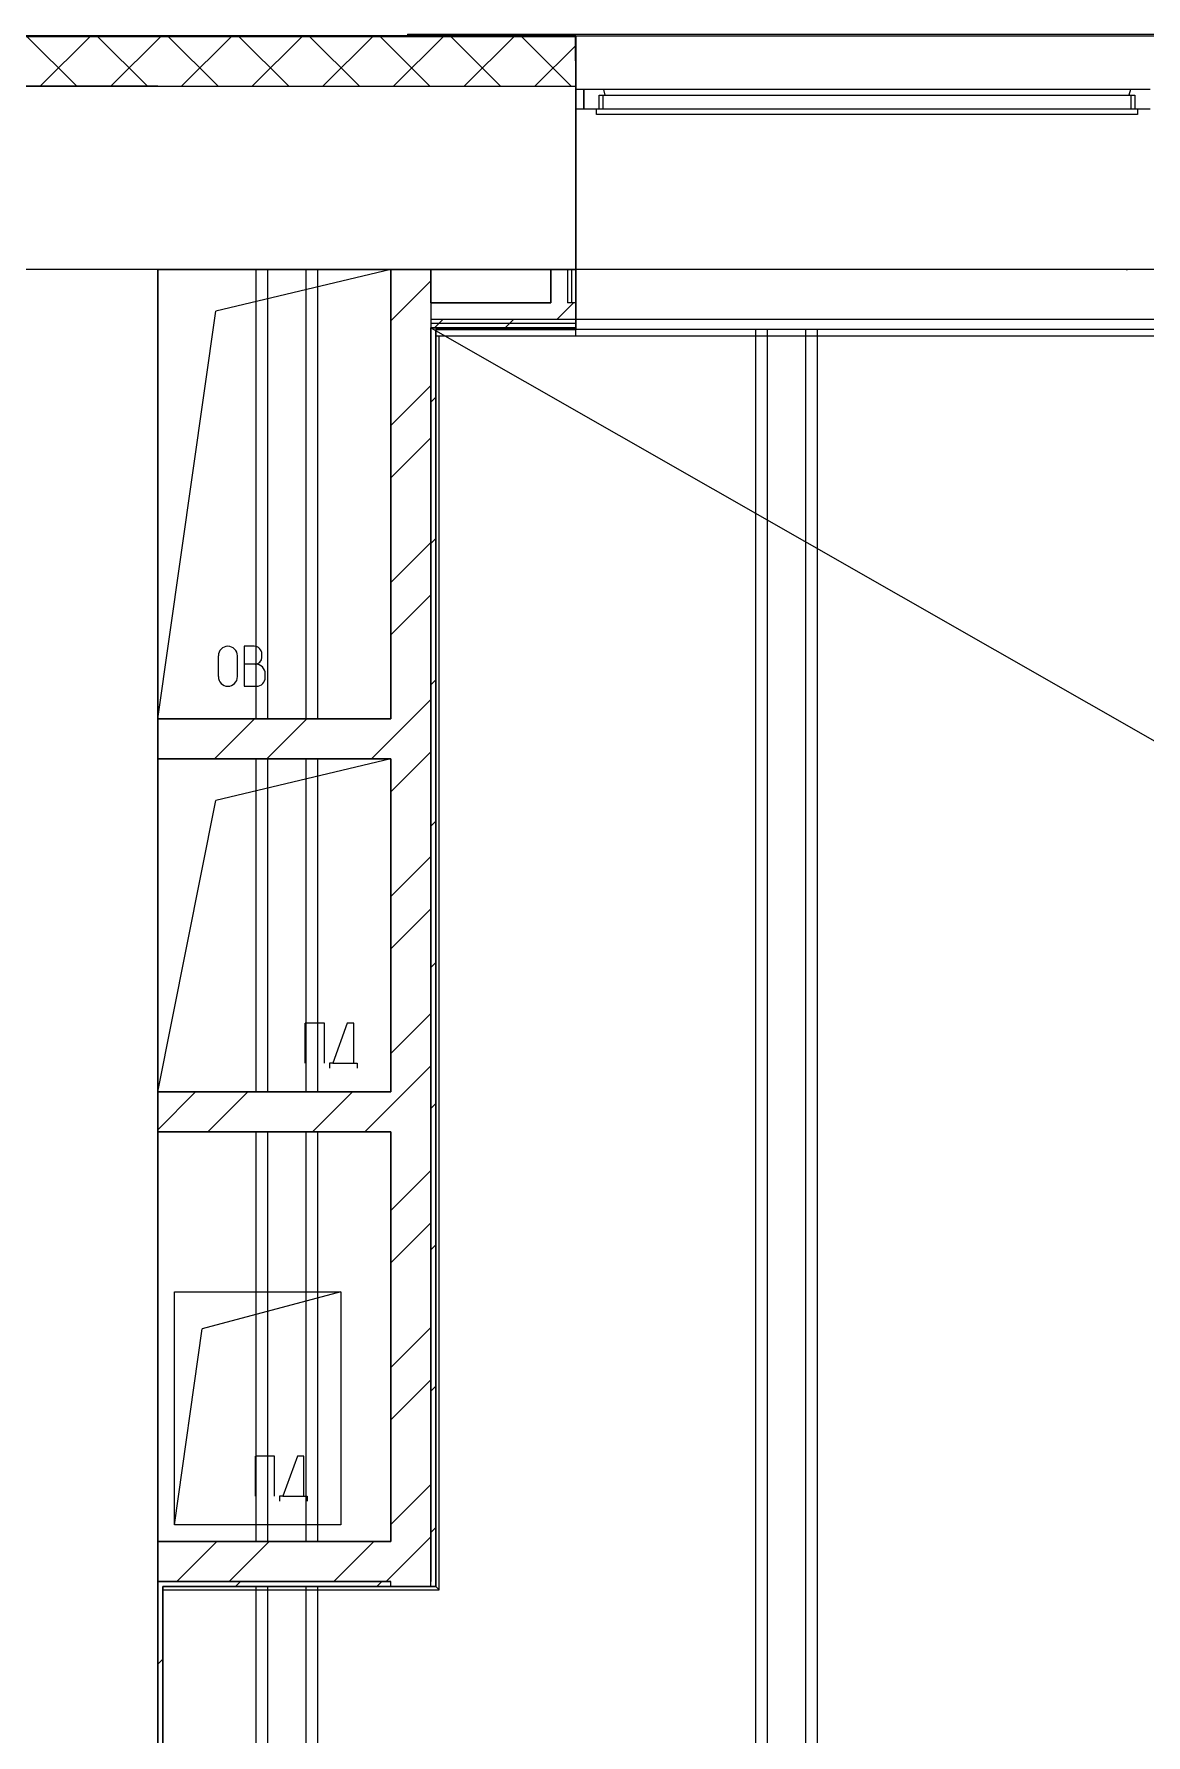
# Model space of a CAD drawing. Header units: millimetres. Extents: x -421858 to 614926, y -468665 to 141641.
# Drawn here: x 281015 to 284353, y 24836 to 29944 of the extents above; entities that cross this region are included whole.
import ezdxf

# ---------------------------------------------------------------- set-up
doc = ezdxf.new("R2010")
doc.units = ezdxf.units.MM
doc.linetypes.add('ADSK_Линия сетки', pattern=[25, 20, -2.5, 0, -2.5])
doc.linetypes.add('ADSK_Сверху', pattern=[450, 300, -150])
for name, color, linetype, lineweight in [('_ Окна', 7, 'Continuous', 9), ('Линии', 252, 'Continuous', 9), ('Ограждение', 252, 'Continuous', 9), ('Окна', 252, 'Continuous', 9), ('Оси', 252, 'Continuous', 9), ('Перекрытие', 252, 'Continuous', 18), ('Стены внутренние', 7, 'Continuous', 18), ('Стены наружные', 7, 'Continuous', 18), ('Стены штриховка', 252, 'Continuous', 9)]:
    doc.layers.add(name, color=color, linetype=linetype, lineweight=lineweight)

# ---------------------------------------------------------------- blocks, each defined once
blk = doc.blocks.new('Перекрытия 1 - Перекрытия 1-1698725-3 этаж копия 1')
at = {"layer": 'Перекрытие', "ltscale": 100}
for p, q in [((4199, 26760.3), (4199, 25410.3)), ((4234, 26760.3), (4234, 25410.3)), ((4349, 26760.3), (4349, 25410.3)), ((4384, 26760.3), (4384, 25410.3)), ((5699, 26580.3), (5699, 15540.3)), ((5734, 26580.3), (5734, 15540.3)), ((5849, 26580.3), (5849, 15540.3)), ((5884, 26580.3), (5884, 15540.3)), ((4199, 25290.3), (4199, 24290.3)), ((4234, 25290.3), (4234, 24290.3)), ((4349, 25290.3), (4349, 24290.3)), ((4384, 25290.3), (4384, 24290.3)), ((4199, 24170.3), (4199, 22940.3)), ((4234, 24170.3), (4234, 22940.3)), ((4349, 24170.3), (4349, 22940.3)), ((4384, 24170.3), (4384, 22940.3)), ((4199, 22805.3), (4199, 17800.3)), ((4234, 22805.3), (4234, 17800.3)), ((4349, 22805.3), (4349, 17800.3)), ((4384, 22805.3), (4384, 17800.3))]:
    blk.add_line(p, q, dxfattribs=at)
blk = doc.blocks.new('3 этаж')
at = {"color": 251, "lineweight": 18, "true_color": 0x636466}
for p, q in [((282085.8, 29236.6), (281560.8, 29111.6)), ((281385.8, 27886.6), (281560.8, 29111.6)), ((281675.5, 28105), (281645.5, 28105)), ((281645.5, 28105), (281645.5, 27985)), ((281567.9, 28013.7), (281567.9, 28076.3)), ((281625.3, 28013.7), (281625.3, 28076.3)), ((281678.8, 28051.7), (281645.5, 28051.7)), ((281698.8, 28071.7), (281698.8, 28081.7)), ((281708.8, 28011.7), (281708.8, 28021.7)), ((281645.5, 27985), (281682.2, 27985)), ((282085.8, 27766.6), (281560.8, 27641.6)), ((281385.8, 26766.6), (281560.8, 27641.6)), ((281886.3, 26973), (281829, 26973)), ((281829, 26853), (281829, 26973)), ((281886.3, 26853), (281886.3, 26973)), ((281955.2, 26973), (281911.5, 26853)), ((281974.8, 26973), (281955.2, 26973)), ((281974.8, 26853), (281974.8, 26973)), ((281901.5, 26853), (281901.5, 26838)), ((281911.5, 26853), (281901.5, 26853)), ((281911.5, 26853), (281974.8, 26853)), ((281974.8, 26853), (281984.8, 26853)), ((281984.8, 26853), (281984.8, 26838)), ((281435.8, 25466.6), (281435.8, 26166.6)), ((281435.8, 26166.6), (281935.8, 26166.6)), ((281435.8, 25466.6), (281435.8, 26166.6)), ((281435.8, 26166.6), (281935.8, 26166.6)), ((281935.8, 26166.6), (281519.5, 26054.8)), ((281935.8, 26166.6), (281935.8, 25466.6)), ((281935.8, 26166.6), (281935.8, 25466.6)), ((281435.8, 25466.6), (281519.5, 26054.8)), ((281736.3, 25673), (281679, 25673)), ((281679, 25553), (281679, 25673)), ((281736.3, 25553), (281736.3, 25673)), ((281805.2, 25673), (281761.5, 25553)), ((281824.8, 25673), (281805.2, 25673)), ((281824.8, 25553), (281824.8, 25673)), ((281751.5, 25553), (281751.5, 25538)), ((281761.5, 25553), (281751.5, 25553)), ((281761.5, 25553), (281824.8, 25553)), ((281824.8, 25553), (281834.8, 25553)), ((281834.8, 25553), (281834.8, 25538)), ((281935.8, 25466.6), (281435.8, 25466.6)), ((281935.8, 25466.6), (281435.8, 25466.6))]:
    blk.add_line(p, q, dxfattribs=at)
for centre, radius, start, end in [((281596.6, 28076.3), 28.7, 0, 180), ((281675.5, 28081.7), 23.3, 0, 90), ((281678.8, 28071.7), 20, 270, 0), ((281678.8, 28021.7), 30, 0, 90), ((281596.6, 28013.7), 28.7, 180, 0), ((281682.2, 28011.7), 26.7, 270, 0)]:
    blk.add_arc(centre, radius, start, end, dxfattribs=at)
at = {"layer": '_ Окна', "color": 251, "true_color": 0x636466}
for p, q in [((282665.8, 29776.6), (282640.8, 29776.6)), ((282665.8, 29718.6), (282665.8, 29776.6)), ((282640.8, 29718.6), (282665.8, 29718.6))]:
    blk.add_line(p, q, dxfattribs=at)
at = {"layer": '_ Окна', "color": 251, "lineweight": 18, "true_color": 0x636466}
for p, q in [((282725.2, 29776.6), (282665.8, 29776.6)), ((282665.8, 29776.6), (282665.8, 29718.6)), ((282711.8, 29718.6), (282711.8, 29759.6)), ((282711.8, 29759.6), (282723.8, 29759.6)), ((282729.8, 29759.6), (282725.2, 29776.6)), ((284306.3, 29776.6), (284301.8, 29759.6)), ((284365.8, 29776.6), (284306.3, 29776.6)), ((284307.8, 29759.6), (284319.8, 29759.6)), ((284319.8, 29759.6), (284319.8, 29718.6)), ((282665.8, 29718.6), (282703.8, 29718.6)), ((284327.8, 29718.6), (284365.8, 29718.6))]:
    blk.add_line(p, q, dxfattribs=at)
at = {"layer": 'Линии', "color": 251, "linetype": 'ADSK_Сверху', "ltscale": 200, "true_color": 0x636466}
blk.add_line((282205.8, 29061.6), (301850.8, 17836.6), dxfattribs=at)
at = {"layer": 'Ограждение', "color": 251, "true_color": 0x636466}
for p, q in [((301835.8, 29036.6), (282220.8, 29036.6)), ((282230.8, 25271.6), (282230.8, 29036.6)), ((282640.8, 29036.6), (282640.8, 29056.6)), ((284390.8, 29036.6), (282640.8, 29036.6)), ((281400.8, 25271.6), (282230.8, 25271.6)), ((282230.8, 25271.6), (282220.8, 25281.6))]:
    blk.add_line(p, q, dxfattribs=at)
at = {"layer": 'Окна', "color": 251, "true_color": 0x636466}
for p, q in [((282723.8, 29759.6), (284307.8, 29759.6)), ((282723.8, 29718.6), (282723.8, 29759.6)), ((284306.3, 29776.6), (282725.2, 29776.6)), ((284307.8, 29759.6), (284307.8, 29718.6)), ((282703.8, 29718.6), (284327.8, 29718.6)), ((282703.8, 29701.6), (282703.8, 29718.6)), ((284327.8, 29701.6), (282703.8, 29701.6)), ((284327.8, 29718.6), (284327.8, 29701.6))]:
    blk.add_line(p, q, dxfattribs=at)
at = {"layer": 'Оси', "color": 251, "linetype": 'ADSK_Линия сетки', "ltscale": 200, "true_color": 0x636466}
blk.add_line((308795.8, 29236.6), (237073.5, 29236.6), dxfattribs=at)
at = {"layer": 'Стены внутренние', "color": 251, "lineweight": 30, "true_color": 0x636466}
for p, q in [((280285.9, 29938.6), (282640.8, 29938.6)), ((282640.8, 29236.6), (282640.8, 29938.6)), ((281385.8, 29236.6), (281385.8, 27886.6)), ((282085.8, 29236.6), (281385.8, 29236.6)), ((282565.8, 29236.6), (282205.8, 29236.6)), ((281385.8, 27766.6), (281385.8, 26766.6)), ((281385.8, 26646.6), (281385.8, 25416.6))]:
    blk.add_line(p, q, dxfattribs=at)
at = {"layer": 'Стены внутренние', "color": 251, "linetype": 'Continuous', "lineweight": 9, "true_color": 0x636466}
for p, q in [((281142.8, 29786.6), (280992.8, 29936.6)), ((281033.2, 29786.6), (281183.2, 29936.6)), ((281354.9, 29786.6), (281204.9, 29936.6)), ((281245.4, 29786.6), (281395.4, 29936.6)), ((281401.3, 29936.6), (281400.2, 29938.6)), ((281567, 29786.6), (281417, 29936.6)), ((281457.5, 29786.6), (281607.5, 29936.6)), ((281779.2, 29786.6), (281629.2, 29936.6)), ((281669.6, 29786.6), (281819.6, 29936.6)), ((281991.3, 29786.6), (281841.3, 29936.6)), ((281881.8, 29786.6), (282031.8, 29936.6)), ((282203.4, 29786.6), (282053.4, 29936.6)), ((282093.9, 29786.6), (282243.9, 29936.6)), ((282415.6, 29786.6), (282265.6, 29936.6)), ((282306, 29786.6), (282456, 29936.6)), ((282627.7, 29786.6), (282477.7, 29936.6)), ((282574.5, 29936.6), (282574.1, 29937.3)), ((282518.2, 29786.6), (282638.8, 29907.2))]:
    blk.add_line(p, q, dxfattribs=at)
at = {"layer": 'Стены внутренние', "color": 251, "true_color": 0x636466}
for p, q in [((282640.8, 29938.6), (284390.8, 29938.6)), ((275475.9, 29786.6), (282640.8, 29786.6)), ((281385.8, 29786.6), (280285.9, 29786.6)), ((284390.8, 29236.6), (282640.8, 29236.6))]:
    blk.add_line(p, q, dxfattribs=at)
at = {"layer": 'Стены наружные', "color": 251, "true_color": 0x636466}
for p, q in [((282135.8, 29943.6), (284898.1, 29943.6)), ((282135.8, 29943.6), (282135.8, 29938.6)), ((284390.8, 29086.6), (282640.8, 29086.6)), ((284390.8, 29056.6), (282640.8, 29056.6))]:
    blk.add_line(p, q, dxfattribs=at)
at = {"layer": 'Стены наружные', "color": 251, "lineweight": 30, "true_color": 0x636466}
for p, q in [((282085.8, 27886.6), (282085.8, 29236.6)), ((282205.8, 29236.6), (282085.8, 29236.6)), ((282205.8, 29236.6), (282205.8, 29136.6)), ((282565.8, 29136.6), (282565.8, 29236.6)), ((282640.8, 29236.6), (282565.8, 29236.6)), ((282640.8, 29236.6), (282640.8, 29061.6)), ((282565.8, 29136.6), (282205.8, 29136.6)), ((282205.8, 29061.6), (282205.8, 29056.6)), ((282205.8, 29056.6), (282205.8, 29061.6)), ((282220.8, 29056.6), (282640.8, 29056.6)), ((282220.8, 29056.6), (282220.8, 25281.6)), ((282640.8, 29056.6), (282640.8, 29061.6)), ((281385.8, 27886.6), (282085.8, 27886.6)), ((281385.8, 27886.6), (281385.8, 27766.6)), ((282085.8, 27766.6), (281385.8, 27766.6)), ((282085.8, 26766.6), (282085.8, 27766.6)), ((281385.8, 26766.6), (282085.8, 26766.6)), ((281385.8, 26766.6), (281385.8, 26646.6)), ((282085.8, 26646.6), (281385.8, 26646.6)), ((282085.8, 25416.6), (282085.8, 26646.6)), ((281385.8, 25416.6), (282085.8, 25416.6)), ((281385.8, 25416.6), (281385.8, 20141.6)), ((282085.8, 25296.6), (281385.8, 25296.6)), ((282220.8, 25281.6), (281400.8, 25281.6)), ((281400.8, 20276.6), (281400.8, 25281.6))]:
    blk.add_line(p, q, dxfattribs=at)
at = {"layer": 'Стены наружные', "color": 251, "linetype": 'Continuous', "lineweight": 9, "true_color": 0x636466}
for p, q in [((282085.8, 29081.9), (282205.8, 29201.9)), ((282584.1, 29086.6), (282634.1, 29136.6)), ((282217.4, 29061.6), (282229.9, 29074.1)), ((282229.9, 29074.1), (282242.4, 29086.6)), ((282429.6, 29061.6), (282442.1, 29074.1)), ((282442.1, 29074.1), (282454.6, 29086.6)), ((282424.6, 29056.6), (282429.6, 29061.6)), ((282085.8, 28767.6), (282205.8, 28887.6)), ((282205.8, 28837.8), (282220.8, 28852.8)), ((282085.8, 28610.5), (282205.8, 28730.5)), ((282085.8, 28296.2), (282205.8, 28416.2)), ((282205.8, 28413.5), (282220.8, 28428.5)), ((282085.8, 28139), (282205.8, 28259)), ((282205.8, 27989.2), (282220.8, 28004.2)), ((282085.8, 27824.7), (282205.8, 27944.7)), ((281556.2, 27766.6), (281676.2, 27886.6)), ((281713.3, 27766.6), (281833.3, 27886.6)), ((282027.6, 27766.6), (282085.8, 27824.7)), ((282085.8, 27667.5), (282205.8, 27787.5)), ((282205.8, 27565), (282220.8, 27580)), ((282085.8, 27353.2), (282205.8, 27473.2)), ((282085.8, 27196.1), (282205.8, 27316.1)), ((282205.8, 27140.7), (282220.8, 27155.7)), ((282085.8, 26881.8), (282205.8, 27001.8)), ((282085.8, 26724.6), (282205.8, 26844.6)), ((281385.8, 26653.2), (281499.1, 26766.6)), ((281536.3, 26646.6), (281656.3, 26766.6)), ((281850.6, 26646.6), (281970.6, 26766.6)), ((282007.7, 26646.6), (282085.8, 26724.6)), ((282205.8, 26716.5), (282220.8, 26731.5)), ((282085.8, 26410.3), (282205.8, 26530.3)), ((282085.8, 26253.2), (282205.8, 26373.2)), ((282205.8, 26292.2), (282220.8, 26307.2)), ((282085.8, 25938.8), (282205.8, 26058.8)), ((282085.8, 25781.7), (282205.8, 25901.7)), ((282205.8, 25867.9), (282220.8, 25882.9)), ((282085.8, 25467.4), (282205.8, 25587.4)), ((282205.8, 25443.7), (282220.8, 25458.7)), ((281443.5, 25296.6), (281563.5, 25416.6)), ((281600.6, 25296.6), (281720.6, 25416.6)), ((281915, 25296.6), (282035, 25416.6)), ((282085.8, 25310.2), (282205.8, 25430.2)), ((281619.4, 25281.6), (281634.4, 25296.6)), ((282043.7, 25281.6), (282058.7, 25296.6)), ((282072.1, 25296.6), (282085.8, 25310.2)), ((281385.8, 25047.9), (281400.8, 25062.9))]:
    blk.add_line(p, q, dxfattribs=at)
at = {"layer": 'Стены штриховка', "color": 251, "true_color": 0x636466}
for p, q in [((280947.8, 29936.6), (282638.8, 29936.6)), ((282638.8, 29936.6), (282638.8, 29862.6)), ((282638.8, 29862.6), (282640.8, 29862.6)), ((282615.8, 29236.6), (282615.8, 29136.6)), ((282628.3, 29236.6), (282628.3, 29136.6)), ((282205.8, 29136.6), (282205.8, 29061.6)), ((282640.8, 29136.6), (282615.8, 29136.6)), ((282640.8, 29086.6), (282205.8, 29086.6)), ((282640.8, 29074.1), (282205.8, 29074.1)), ((282640.8, 29061.6), (282205.8, 29061.6)), ((282205.8, 29061.6), (282640.8, 29061.6)), ((282205.8, 25281.6), (282205.8, 29056.6)), ((282205.8, 29056.6), (282205.8, 25296.6)), ((282085.8, 25281.6), (282085.8, 25296.6))]:
    blk.add_line(p, q, dxfattribs=at)
at = {"layer": 'Перекрытие', "color": 251, "true_color": 0x636466}
blk.add_blockref('Перекрытия 1 - Перекрытия 1-1698725-3 этаж копия 1', (277481.8, 2476.3), dxfattribs=at)

msp = doc.modelspace()

# ---------------------------------------------------------------- block references
msp.add_blockref('3 этаж', (0, 0))

doc.saveas('drawing.dxf')
